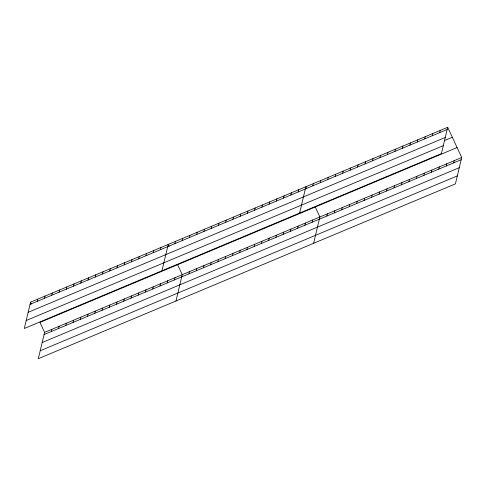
<?xml version="1.0" encoding="UTF-8"?>
<svg xmlns="http://www.w3.org/2000/svg" width="486" height="486" viewBox="0 0 486 486"><rect width="100%" height="100%" fill="white"/><g stroke="black" fill="none" stroke-linecap="round" stroke-linejoin="round"><path stroke-width="0.73" d="M30.575 302.14L24.3 328.481L441.41 153.631L447.691 127.289L30.575 302.14L31.444 304.011M37.294 301.308L37.823 299.103M44.542 298.27L45.064 296.065M51.783 295.239L52.312 293.028M457.077 147.544L39.961 322.394L44.591 332.369L38.309 358.711L455.425 183.86L461.7 157.519L447.691 127.289M59.031 292.201L59.553 289.99M51.303 331.537L51.832 329.332M66.272 289.164L66.801 286.953M58.551 328.506L59.079 326.294M73.52 286.126L74.042 283.915M65.792 325.468L66.321 323.257M80.761 283.089L81.29 280.878M73.04 322.431L73.568 320.219M88.009 280.051L88.531 277.846M80.287 319.393L80.81 317.182M95.25 277.014L95.778 274.809M87.529 316.356L88.057 314.144M102.497 273.976L103.02 271.771M94.776 313.318L95.299 311.113M109.739 270.939L110.267 268.734M102.017 310.281L102.546 308.075M116.986 267.901L117.509 265.696M109.265 307.243L109.787 305.038M124.228 264.87L124.756 262.659M116.506 304.206L117.035 302M131.475 261.833L131.998 259.621M123.754 301.174L124.276 298.963M138.717 258.795L139.245 256.584M130.995 298.137L131.524 295.925M145.964 255.758L146.486 253.546M138.243 295.099L138.765 292.888M153.205 252.72L153.734 250.509M145.484 292.062L146.013 289.85M160.453 249.683L160.975 247.477M152.732 289.024L153.254 286.813M161.947 270.781L168.223 244.44L169.092 246.311M159.973 285.987L160.501 283.775M174.942 243.608L175.47 241.402M167.22 282.949L167.743 280.744M182.183 240.57L182.712 238.365M174.462 279.912L174.99 277.706M189.431 237.539L189.959 235.327M175.956 301.01L182.232 274.669L177.609 264.694M196.678 234.501L197.201 232.29M188.951 273.837L189.479 271.631M203.92 231.464L204.448 229.252M196.198 270.805L196.727 268.594M211.167 228.426L211.689 226.215M203.44 267.768L203.968 265.556M218.408 225.389L218.937 223.177M210.687 264.73L211.216 262.519M225.656 222.351L226.178 220.146M217.928 261.693L218.457 259.481M232.897 219.314L233.426 217.108M225.176 258.655L225.704 256.444M240.145 216.276L240.667 214.071M232.423 255.618L232.946 253.413M247.386 213.239L247.915 211.033M239.665 252.58L240.193 250.375M254.634 210.201L255.156 207.996M246.912 249.543L247.435 247.338M261.875 207.17L262.404 204.958M254.154 246.505L254.682 244.3M269.123 204.132L269.645 201.921M261.401 243.468L261.924 241.263M276.364 201.095L276.892 198.883M268.643 240.436L269.171 238.225M283.611 198.057L284.134 195.846M275.89 237.399L276.413 235.188M290.853 195.02L291.381 192.808M283.131 234.361L283.66 232.15M298.1 191.982L298.623 189.777M290.379 231.324L290.901 229.113M299.595 213.081L305.87 186.739L306.739 188.611M297.62 228.286L298.149 226.075M312.808 185.816L313.336 183.611M304.868 225.249L305.39 223.044M320.274 182.687L320.796 180.482M312.109 222.211L312.638 220.006M327.734 179.559L328.263 177.354M313.604 243.31L319.879 216.969L315.256 206.993M335.2 176.43L335.729 174.219M326.817 216.045L327.345 213.84M342.666 173.302L343.189 171.09M334.283 212.917L334.811 210.711M350.127 170.173L350.655 167.962M341.749 209.788L342.272 207.583M357.593 167.044L358.121 164.833M349.209 206.659L349.738 204.454M365.059 163.916L365.581 161.704M356.675 203.531L357.204 201.326M372.519 160.787L373.048 158.576M364.142 200.402L364.664 198.197M379.985 157.658L380.514 155.447M371.602 197.273L372.13 195.062M387.451 154.53L387.974 152.318M379.068 194.145L379.596 191.934M394.911 151.401L395.44 149.19M386.534 191.016L387.056 188.805M402.378 148.273L402.906 146.061M393.994 187.888L394.523 185.676M409.844 145.144L410.366 142.933M401.46 184.759L401.989 182.548M417.304 142.015L417.832 139.804M408.926 181.63L409.449 179.419M424.77 138.881L425.299 136.675M416.387 178.502L416.915 176.29M432.236 135.752L432.759 133.547M423.853 175.373L424.381 173.162M439.696 132.623L440.225 130.418M431.319 172.244L431.841 170.033M438.779 169.116L439.308 166.905M446.245 165.987L446.774 163.776M453.711 162.859L454.234 160.647M30.047 304.345L447.163 129.495M28.152 312.31L445.267 137.459M444.848 140.393L452.314 137.265M26.195 320.517L443.311 145.666M44.591 332.369L461.7 157.519M44.062 334.575L461.171 159.724M42.167 342.539L459.276 167.688M40.21 350.746L457.32 175.896"/></g></svg>
